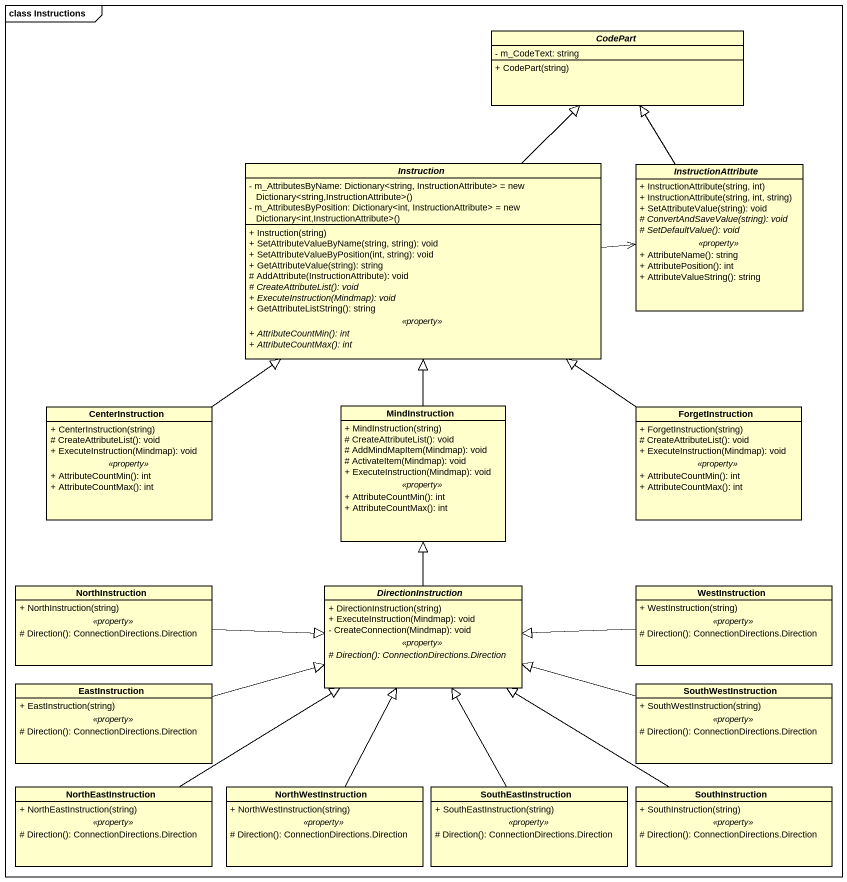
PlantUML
@startuml
mainframe class Instructions
hide circle
hide empty members
skinparam classAttributeIconSize 0
abstract class CodePart {
  - m_CodeText: string
  + CodePart(string)
}
abstract class Instruction {
  {field} - m_AttributesByName: Dictionary<string, InstructionAttribute> = new Dictionary<string,InstructionAttribute>()
  {field} - m_AttributesByPosition: Dictionary<int, InstructionAttribute> = new Dictionary<int,InstructionAttribute>()
  --
  + Instruction(string)
  + SetAttributeValueByName(string, string): void
  + SetAttributeValueByPosition(int, string): void
  + GetAttributeValue(string): string
  # AddAttribute(InstructionAttribute): void
  {abstract} # CreateAttributeList(): void
  {abstract} + ExecuteInstruction(Mindmap): void
  + GetAttributeListString(): string
  .. <<property>> ..
  {abstract} + AttributeCountMin(): int
  {abstract} + AttributeCountMax(): int
}
abstract class InstructionAttribute {
  + InstructionAttribute(string, int)
  + InstructionAttribute(string, int, string)
  + SetAttributeValue(string): void
  {abstract} # ConvertAndSaveValue(string): void
  {abstract} # SetDefaultValue(): void
  .. <<property>> ..
  + AttributeName(): string
  + AttributePosition(): int
  + AttributeValueString(): string
}
class CenterInstruction {
  + CenterInstruction(string)
  # CreateAttributeList(): void
  + ExecuteInstruction(Mindmap): void
  .. <<property>> ..
  + AttributeCountMin(): int
  + AttributeCountMax(): int
}
class MindInstruction {
  + MindInstruction(string)
  # CreateAttributeList(): void
  # AddMindMapItem(Mindmap): void
  # ActivateItem(Mindmap): void
  + ExecuteInstruction(Mindmap): void
  .. <<property>> ..
  + AttributeCountMin(): int
  + AttributeCountMax(): int
}
class ForgetInstruction {
  + ForgetInstruction(string)
  # CreateAttributeList(): void
  + ExecuteInstruction(Mindmap): void
  .. <<property>> ..
  + AttributeCountMin(): int
  + AttributeCountMax(): int
}
class NorthInstruction {
  + NorthInstruction(string)
  .. <<property>> ..
  # Direction(): ConnectionDirections.Direction
}
abstract class DirectionInstruction {
  + DirectionInstruction(string)
  + ExecuteInstruction(Mindmap): void
  - CreateConnection(Mindmap): void
  .. <<property>> ..
  {abstract} # Direction(): ConnectionDirections.Direction
}
class WestInstruction {
  + WestInstruction(string)
  .. <<property>> ..
  # Direction(): ConnectionDirections.Direction
}
class EastInstruction {
  + EastInstruction(string)
  .. <<property>> ..
  # Direction(): ConnectionDirections.Direction
}
class SouthWestInstruction {
  + SouthWestInstruction(string)
  .. <<property>> ..
  # Direction(): ConnectionDirections.Direction
}
class NorthEastInstruction {
  + NorthEastInstruction(string)
  .. <<property>> ..
  # Direction(): ConnectionDirections.Direction
}
class NorthWestInstruction {
  + NorthWestInstruction(string)
  .. <<property>> ..
  # Direction(): ConnectionDirections.Direction
}
class SouthEastInstruction {
  + SouthEastInstruction(string)
  .. <<property>> ..
  # Direction(): ConnectionDirections.Direction
}
class SouthInstruction {
  + SouthInstruction(string)
  .. <<property>> ..
  # Direction(): ConnectionDirections.Direction
}
Instruction -up-|> CodePart
Instruction -right-> InstructionAttribute
InstructionAttribute -up-|> CodePart
CenterInstruction -up-|> Instruction
MindInstruction -up-|> Instruction
ForgetInstruction -up-|> Instruction
NorthInstruction -right-|> DirectionInstruction
DirectionInstruction -up-|> MindInstruction
WestInstruction -left-|> DirectionInstruction
EastInstruction -right-|> DirectionInstruction
SouthWestInstruction -left-|> DirectionInstruction
NorthEastInstruction -up-|> DirectionInstruction
NorthWestInstruction -up-|> DirectionInstruction
SouthEastInstruction -up-|> DirectionInstruction
SouthInstruction -up-|> DirectionInstruction
@enduml
